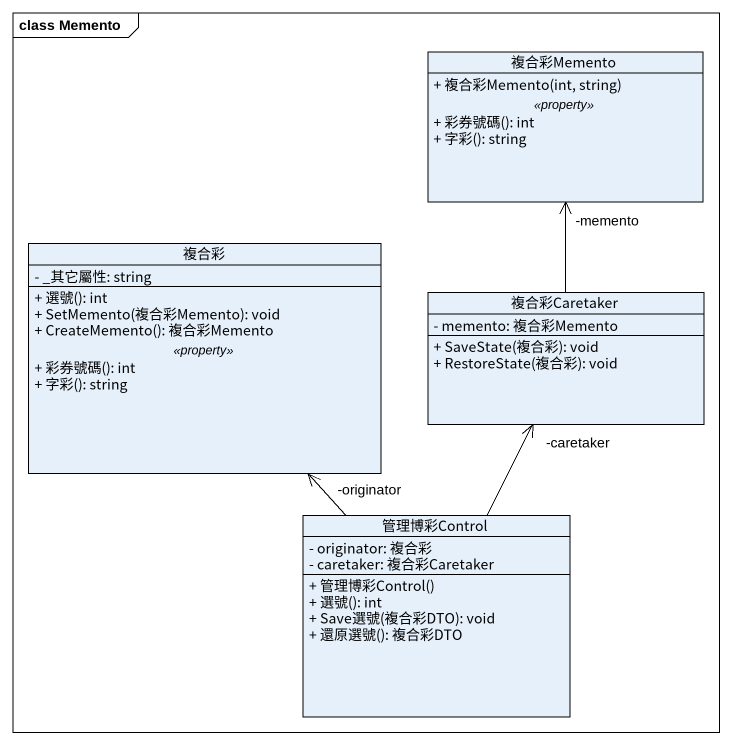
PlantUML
@startuml
mainframe class Memento
hide circle
hide empty members
skinparam classAttributeIconSize 0
class 複合彩Memento {
  + 複合彩Memento(int, string)
  .. <<property>> ..
  + 彩券號碼(): int
  + 字彩(): string
}
class 複合彩 {
  - _其它屬性: string
  --
  + 選號(): int
  + SetMemento(複合彩Memento): void
  + CreateMemento(): 複合彩Memento
  .. <<property>> ..
  + 彩券號碼(): int
  + 字彩(): string
}
class 複合彩Caretaker {
  - memento: 複合彩Memento
  + SaveState(複合彩): void
  + RestoreState(複合彩): void
}
class 管理博彩Control {
  - originator: 複合彩
  - caretaker: 複合彩Caretaker
  + 管理博彩Control()
  + 選號(): int
  + Save選號(複合彩DTO): void
  + 還原選號(): 複合彩DTO
}
複合彩Caretaker -up-> "-memento" 複合彩Memento
管理博彩Control -up-> "-originator" 複合彩
管理博彩Control -up-> "-caretaker" 複合彩Caretaker
@enduml
